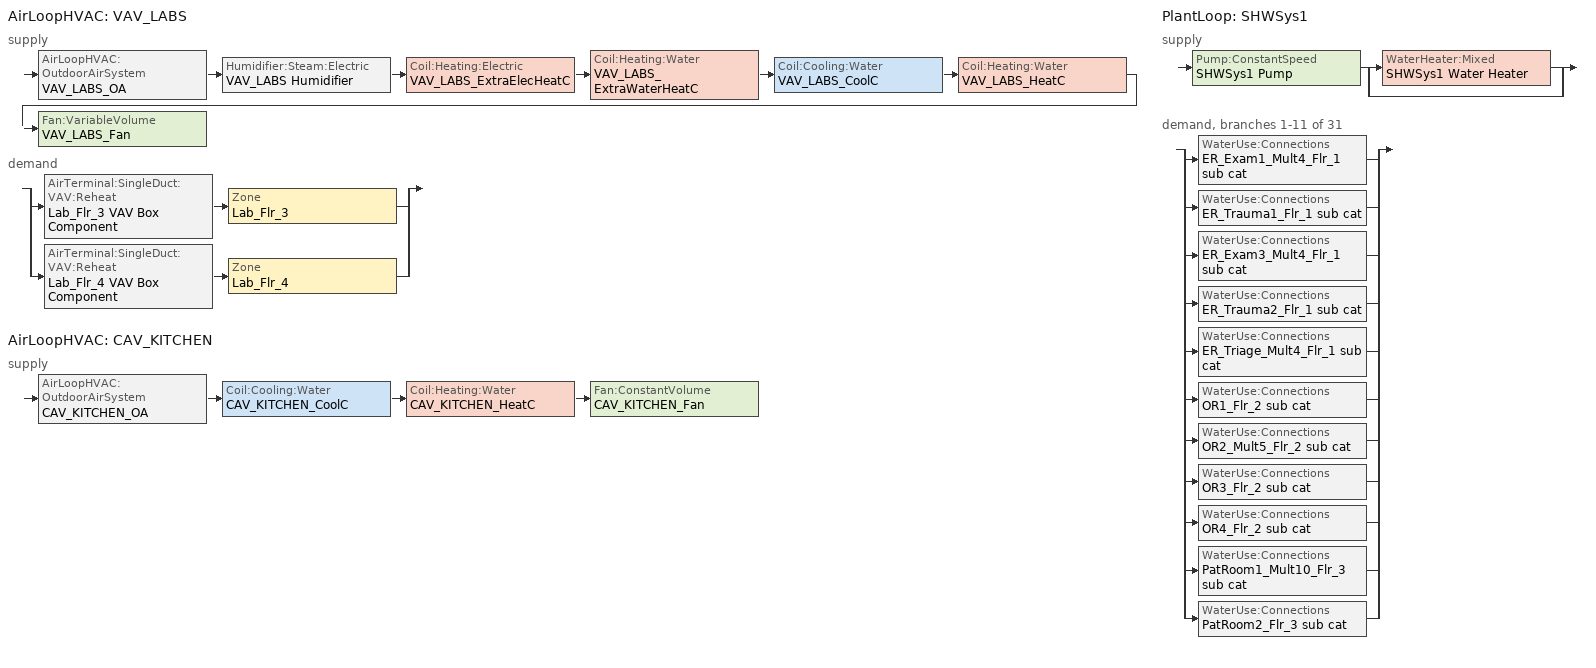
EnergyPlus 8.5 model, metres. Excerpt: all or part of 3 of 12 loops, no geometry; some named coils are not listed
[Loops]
AirLoopHVAC 'VAV_LABS'
 supply: AirLoopHVAC:OutdoorAirSystem 'VAV_LABS_OA' > Humidifier:Steam:Electric 'VAV_LABS Humidifier' > Coil:Heating:Electric 'VAV_LABS_ExtraElecHeatC' > Coil:Heating:Water 'VAV_LABS_ExtraWaterHeatC' > Coil:Cooling:Water 'VAV_LABS_CoolC' > Coil:Heating:Water 'VAV_LABS_HeatC' > Fan:VariableVolume 'VAV_LABS_Fan'
 demand: split
  | AirTerminal:SingleDuct:VAV:Reheat 'Lab_Flr_3 VAV Box Component' > Zone 'Lab_Flr_3'
  | AirTerminal:SingleDuct:VAV:Reheat 'Lab_Flr_4 VAV Box Component' > Zone 'Lab_Flr_4'
AirLoopHVAC 'CAV_KITCHEN'
 supply: AirLoopHVAC:OutdoorAirSystem 'CAV_KITCHEN_OA' > Coil:Cooling:Water 'CAV_KITCHEN_CoolC' > Coil:Heating:Water 'CAV_KITCHEN_HeatC' > Fan:ConstantVolume 'CAV_KITCHEN_Fan'
PlantLoop 'SHWSys1'
 supply: Pump:ConstantSpeed 'SHWSys1 Pump' > split
  | WaterHeater:Mixed 'SHWSys1 Water Heater'
  | bypass
 demand, branches 1-11 of 31: split
  | WaterUse:Connections 'ER_Exam1_Mult4_Flr_1 sub cat'
  | WaterUse:Connections 'ER_Trauma1_Flr_1 sub cat'
  | WaterUse:Connections 'ER_Exam3_Mult4_Flr_1 sub cat'
  | WaterUse:Connections 'ER_Trauma2_Flr_1 sub cat'
  | WaterUse:Connections 'ER_Triage_Mult4_Flr_1 sub cat'
  | WaterUse:Connections 'OR1_Flr_2 sub cat'
  | WaterUse:Connections 'OR2_Mult5_Flr_2 sub cat'
  | WaterUse:Connections 'OR3_Flr_2 sub cat'
  | WaterUse:Connections 'OR4_Flr_2 sub cat'
  | WaterUse:Connections 'PatRoom1_Mult10_Flr_3 sub cat'
  | WaterUse:Connections 'PatRoom2_Flr_3 sub cat'
[DesignSpecification:OutdoorAir] Outdoor Air Method=Flow/Area; Outdoor Air Flow per Zone Floor Area {m3/s-m2}=0.000507968; Outdoor Air Flow per Zone {m3/s}=0
SZ DSOA Lab_Flr_3; SZ DSOA Lab_Flr_4
[Sizing:Zone] Zone Cooling Design Supply Air Temperature Input Method=SupplyAirTemperature; Zone Cooling Design Supply Air Temperature {C}=12.8; Zone Heating Design Supply Air Temperature Input Method=SupplyAirTemperature; Zone Heating Design Supply Air Temperature {C}=40; Zone Cooling Design Supply Air Humidity Ratio {kgWater/kgDryAir}=0.0085; Zone Heating Design Supply Air Humidity Ratio {kgWater/kgDryAir}=0.008; Zone Heating Sizing Factor=0; Zone Cooling Sizing Factor=0; Cooling Design Air Flow Method=DesignDay; Cooling Design Air Flow Rate {m3/s}=0; Cooling Minimum Air Flow {m3/s}=0; Cooling Minimum Air Flow Fraction=0; Heating Design Air Flow Method=DesignDay; Heating Design Air Flow Rate {m3/s}=0
Name | Design Specification Outdoor Air Object
Lab_Flr_3 | SZ DSOA Lab_Flr_3
Lab_Flr_4 | SZ DSOA Lab_Flr_4
[Sizing:System] Type of Load to Size On=Sensible; Central Heating Maximum System Air Flow Ratio=1; Preheat Design Temperature {C}=7; Preheat Design Humidity Ratio {kgWater/kgDryAir}=0.008; Precool Design Temperature {C}=12.8; Precool Design Humidity Ratio {kgWater/kgDryAir}=0.008; Central Cooling Design Supply Air Temperature {C}=12.8; Central Heating Design Supply Air Temperature {C}=12.8; Type of Zone Sum to Use=NonCoincident; 100% Outdoor Air in Cooling=No; 100% Outdoor Air in Heating=No; Central Cooling Design Supply Air Humidity Ratio {kgWater/kgDryAir}=0.0085; Central Heating Design Supply Air Humidity Ratio {kgWater/kgDryAir}=0.008; Cooling Supply Air Flow Rate Method=DesignDay; Cooling Supply Air Flow Rate {m3/s}=0; Heating Supply Air Flow Rate Method=DesignDay; Heating Supply Air Flow Rate {m3/s}=0; System Outdoor Air Method=ZoneSum
Name | Design Outdoor Air Flow Rate {m3/s}
VAV_LABS | AUTOSIZE
CAV_KITCHEN | 3.77558
[Sizing:Plant]
SHWSys1: Loop Type=Heating; Design Loop Exit Temperature {C}=60; Loop Design Temperature Difference {deltaC}=5
[ZoneControl:Thermostat] Control Type Schedule=Dual Zone Control Type Sched
Name | Zone or ZoneList | Control 1
Lab_Flr_3 Thermostat | Lab_Flr_3 | Lab_Flr_3 DualSPSched
Lab_Flr_4 Thermostat | Lab_Flr_4 | Lab_Flr_4 DualSPSched
[ThermostatSetpoint:DualSetpoint] Heating Setpoint Temperature Schedule=HTGSETP_SCH; Cooling Setpoint Temperature Schedule=CLGSETP_SCH
Lab_Flr_3 DualSPSched; Lab_Flr_4 DualSPSched
[AirTerminal:SingleDuct:VAV:Reheat] Availability Schedule=ALWAYS_ON; Maximum Air Flow Rate {m3/s}=AUTOSIZE; Zone Minimum Air Flow Input Method=Constant; Constant Minimum Air Flow Fraction=1; Maximum Hot Water or Steam Flow Rate {m3/s}=AUTOSIZE; Minimum Hot Water or Steam Flow Rate {m3/s}=0; Convergence Tolerance=0.001; Damper Heating Action=normal; Maximum Flow Fraction During Reheat=0.5; Maximum Reheat Air Temperature {C}=40
Name | Reheat Coil
Lab_Flr_3 VAV Box Component | Lab_Flr_3 VAV Box Reheat Coil
Lab_Flr_4 VAV Box Component | Lab_Flr_4 VAV Box Reheat Coil
[Zone equipment]
Lab_Flr_3: Lab_Flr_3 VAV Box Component
Lab_Flr_4: Lab_Flr_4 VAV Box Component
[Fan:ConstantVolume]
CAV_KITCHEN_Fan: Availability Schedule=HVACOperationSchd; Fan Total Efficiency=0.6045; Pressure Rise {Pa}=1018.41; Maximum Flow Rate {m3/s}=AUTOSIZE; Motor Efficiency=0.93; Motor In Airstream Fraction=1
[Fan:VariableVolume]
VAV_LABS_Fan: Availability Schedule=HVACOperationSchd; Fan Total Efficiency=0.58175; Pressure Rise {Pa}=1573.68; Maximum Flow Rate {m3/s}=AUTOSIZE; Fan Power Minimum Flow Rate Input Method=Fraction; Fan Power Minimum Flow Fraction=0.25; Motor Efficiency=0.895; Motor In Airstream Fraction=1; Fan Power Coefficient 1=0.189848; Fan Power Coefficient 2=0.31447; Fan Power Coefficient 3=0.495682; Fan Power Coefficient 4=0; Fan Power Coefficient 5=0
[Coil:Cooling:Water] Availability Schedule=ALWAYS_ON; Design Water Flow Rate {m3/s}=AUTOSIZE; Design Air Flow Rate {m3/s}=AUTOSIZE; Design Inlet Water Temperature {C}=AUTOSIZE; Design Inlet Air Temperature {C}=AUTOSIZE; Design Outlet Air Temperature {C}=AUTOSIZE; Design Inlet Air Humidity Ratio {kgWater/kgDryAir}=AUTOSIZE; Design Outlet Air Humidity Ratio {kgWater/kgDryAir}=AUTOSIZE; Type of Analysis=SimpleAnalysis; Heat Exchanger Configuration=CrossFlow
VAV_LABS_CoolC; CAV_KITCHEN_CoolC
[Coil:Heating:Water] Rated Inlet Water Temperature {C}=82.2; Rated Outlet Water Temperature {C}=71.1
Name | Availability Schedule | Performance Input Method | Rated Capacity {W} | Rated Inlet Air Temperature {C} | Rated Outlet Air Temperature {C} | Rated Ratio for Air and Water Convection | U-Factor Times Area Value {W/K} | Maximum Water Flow Rate {m3/s}
VAV_LABS_ExtraWaterHeatC | Labs_ExtraWaterHeatC_Sch | NominalCapacity | autosize | 16.6 | 32.2 | 0.5
VAV_LABS_HeatC; CAV_KITCHEN_HeatC | ALWAYS_ON | UFactorTimesAreaAndDesignWaterFlowRate | AUTOSIZE | 12.8 | 40 |  | AUTOSIZE | AUTOSIZE
[Coil:Heating:Electric]
VAV_LABS_ExtraElecHeatC: Availability Schedule=Labs_ExtraElecHeatC_Sch; Efficiency=1; Nominal Capacity {W}=10000000
[Humidifier:Steam:Electric]
VAV_LABS Humidifier: Availability Schedule=ALWAYS_ON; Rated Capacity {m3/s}=3.72E-5; Rated Power {W}=100000; Rated Fan Power {W}=0; Standby Power {W}=0
[Controller:WaterCoil] Actuator Variable=Flow; Maximum Actuated Flow {m3/s}=AUTOSIZE; Minimum Actuated Flow {m3/s}=0
Name | Control Variable | Action | Controller Convergence Tolerance {deltaC}
VAV_LABS_ExtraWaterHeatC_Controller; VAV_LABS_HeatC_Controller; CAV_KITCHEN_HeatC_Controller | Temperature | Normal | 0.0001
VAV_LABS_CoolC_Controller | TemperatureAndHumidityRatio | Reverse
CAV_KITCHEN_CoolC_Controller | Temperature | Reverse
[Controller:OutdoorAir] Minimum Outdoor Air Flow Rate {m3/s}=AUTOSIZE; Maximum Outdoor Air Flow Rate {m3/s}=AUTOSIZE; Economizer Control Action Type=ModulateFlow; Lockout Type=NoLockout; Minimum Limit Type=FixedMinimum
Name | Economizer Control Type | Minimum Outdoor Air Schedule | Minimum Fraction of Outdoor Air Schedule | Economizer Maximum Limit Dry-Bulb Temperature {C}
VAV_LABS_OA_Controller | NoEconomizer | MinOA_Sched | VAV_LABS_OAminOAFracSchedule
CAV_KITCHEN_OA_Controller | DifferentialDryBulb | Kitchen_Exhaust_SCH |  | 12.7778
[AirLoopHVAC] Design Supply Air Flow Rate {m3/s}=AUTOSIZE
VAV_LABS; CAV_KITCHEN
[Pump:ConstantSpeed]
SHWSys1 Pump: Design Flow Rate {m3/s}=autosize; Design Pump Head {Pa}=29891; Design Power Consumption {W}=AUTOSIZE; Motor Efficiency=0.3; Fraction of Motor Inefficiencies to Fluid Stream=0; Pump Control Type=Intermittent
[WaterHeater:Mixed]
SHWSys1 Water Heater: Tank Volume {m3}=2.271247; Setpoint Temperature Schedule=SHWSys1 Water Heater Setpoint Temperature Schedule; Deadband Temperature Difference {deltaC}=2; Maximum Temperature Limit {C}=82.2222; Heater Control Type=Cycle; Heater Maximum Capacity {W}=175843; Heater Fuel Type=NATURALGAS; Heater Thermal Efficiency=0.802765; Off Cycle Parasitic Fuel Consumption Rate {W}=3193; Off Cycle Parasitic Fuel Type=NATURALGAS; Off Cycle Parasitic Heat Fraction to Tank=0.8; On Cycle Parasitic Fuel Consumption Rate {W}=3193; On Cycle Parasitic Fuel Type=NATURALGAS; Ambient Temperature Indicator=zone; Ambient Temperature Zone=Basement; Off Cycle Loss Coefficient to Ambient Temperature {W/K}=15.601; On Cycle Loss Coefficient to Ambient Temperature {W/K}=15.601; Use Side Effectiveness=1; Source Side Effectiveness=1; Use Side Design Flow Rate {m3/s}=AUTOSIZE; Source Side Design Flow Rate {m3/s}=AUTOSIZE; Indirect Water Heating Recovery Time {hr}=1.5
[PlantLoop]
SHWSys1: Fluid Type=WATER; Plant Equipment Operation Scheme=SHWSys1 Loop Operation Scheme List; Maximum Loop Temperature {C}=60; Minimum Loop Temperature {C}=10; Maximum Loop Flow Rate {m3/s}=AUTOSIZE; Minimum Loop Flow Rate {m3/s}=0; Plant Loop Volume {m3}=AUTOSIZE; Load Distribution Scheme=Optimal
[PlantEquipmentList]
SHWSys1 Equipment List: SHWSys1 Water Heater
[PlantEquipmentOperation:HeatingLoad]
SHWSys1 Operation Scheme: Load Range 1 Lower Limit {W}=0; Load Range 1 Upper Limit {W}=1000000000000000; Range 1 Equipment List=SHWSys1 Equipment List
[PlantEquipmentOperationSchemes]
SHWSys1 Loop Operation Scheme List: Control Scheme 1=SHWSys1 Operation Scheme; Control Scheme 1 Schedule=PlantOnSched
[EnergyManagementSystem:Sensor]
Name | Output:Variable or Output:Meter Index Key | Output:Variable or Output:Meter
LABS_Humidifier_Status | VAV_LABS Humidifier | Humidifier Water Volume Flow Rate
LABS_HeatC_Status | VAV_LABS_HeatC | Heating Coil Heating Rate
LABS_AfterHumidifier_Temp | VAV_LABS Humidifier-VAV_LABS_ExtraElecHeatCNode | System Node Temperature
LABS_AfterElecHeatC_Temp | VAV_LABS EXTRAELECHEATC-VAV_LABS_EXTRAWATERHEATCNODE | System Node Temperature
[EnergyManagementSystem:Actuator] Actuated Component Type=System Node Setpoint; Actuated Component Control Type=Temperature Setpoint
Name | Actuated Component Unique
LABS_ExtraElecHeatC_SP | VAV_LABS EXTRAELECHEATC-VAV_LABS_EXTRAWATERHEATCNODE
LABS_ExtraWaterHeatC_SP | VAV_LABS ExtraWaterHeatC-VAV_LABS_CoolCNode
[EnergyManagementSystem:InternalVariable]
LABS_FanDesignMass: Internal Data Index Key=VAV_LABS_Fan; Internal Data Type=Fan Maximum Mass Flow Rate
[SetpointManager:Scheduled] Control Variable=Temperature
Name | Schedule | Setpoint Node or NodeList
SHWSys1 Loop Setpoint Manager | SHWSys1-Loop-Temp-Schedule | SHWSys1 Supply Outlet Node
CAV_KITCHEN SAT setpoint | Kitchen_SAT_SCH | CAV_KITCHEN Supply Equipment Outlet Node
[SetpointManager:SingleZone:Humidity:Minimum]
VAV_LABS Humidifier HUMRAT setpoint: Setpoint Node or NodeList=VAV_LABS Humidifier-VAV_LABS_ExtraElecHeatCNode
[SetpointManager:SingleZone:Humidity:Maximum]
VAV_LABS_CoolC HUMRAT setpoint: Setpoint Node or NodeList=VAV_LABS_CoolC-VAV_LABS_HeatCNode
[SetpointManager:MixedAir] Control Variable=Temperature
Name | Setpoint Node or NodeList
VAV_LABS_ExtraElecHeatC Air Temp Manager | VAV_LABS ExtraElecHeatC-VAV_LABS_ExtraWaterHeatCNode
VAV_LABS_ExtraWaterHeatC Air Temp Manager | VAV_LABS ExtraWaterHeatC-VAV_LABS_CoolCNode
VAV_LABS_CoolC SAT Manager | VAV_LABS_CoolC-VAV_LABS_HeatCNode
VAV_LABS_OAMixed Air Temp Manager | VAV_LABS_OA-VAV_LABS HumidifierNode
CAV_KITCHEN_CoolC SAT Manager | CAV_KITCHEN_CoolC-CAV_KITCHEN_HeatCNode
CAV_KITCHEN_HeatC SAT Manager | CAV_KITCHEN_HeatC-CAV_KITCHEN_FanNode
CAV_KITCHEN_OAMixed Air Temp Manager | CAV_KITCHEN_OA-CAV_KITCHEN_CoolCNode
[WaterUse:Equipment]
Name | Peak Flow Rate {m3/s} | Flow Rate Fraction Schedule | Target Temperature Schedule | Hot Water Supply Temperature Schedule | Zone | Sensible Fraction Schedule | Latent Fraction Schedule
ER_Exam1_Mult4_Flr_1 sub cat | 1.05556e-06 | BLDG_SWH_EXTD_SCH | ER_Exam1_Mult4_Flr_1 sub cat Temp Sched | ER_Exam1_Mult4_Flr_1 sub catHot Supply Temp Sched | ER_Exam1_Mult4_Flr_1 | ER_Exam1_Mult4_Flr_1 sub cat Sensible fract sched | ER_Exam1_Mult4_Flr_1 sub cat Latent fract sched
ER_Trauma1_Flr_1 sub cat | 1.05556e-06 | BLDG_SWH_EXTD_SCH | ER_Trauma1_Flr_1 sub cat Temp Sched | ER_Trauma1_Flr_1 sub catHot Supply Temp Sched | ER_Trauma1_Flr_1 | ER_Trauma1_Flr_1 sub cat Sensible fract sched | ER_Trauma1_Flr_1 sub cat Latent fract sched
ER_Exam3_Mult4_Flr_1 sub cat | 1.05556e-06 | BLDG_SWH_EXTD_SCH | ER_Exam3_Mult4_Flr_1 sub cat Temp Sched | ER_Exam3_Mult4_Flr_1 sub catHot Supply Temp Sched | ER_Exam3_Mult4_Flr_1 | ER_Exam3_Mult4_Flr_1 sub cat Sensible fract sched | ER_Exam3_Mult4_Flr_1 sub cat Latent fract sched
ER_Trauma2_Flr_1 sub cat | 1.05556e-06 | BLDG_SWH_EXTD_SCH | ER_Trauma2_Flr_1 sub cat Temp Sched | ER_Trauma2_Flr_1 sub catHot Supply Temp Sched | ER_Trauma2_Flr_1 | ER_Trauma2_Flr_1 sub cat Sensible fract sched | ER_Trauma2_Flr_1 sub cat Latent fract sched
ER_Triage_Mult4_Flr_1 sub cat | 1.05556e-06 | BLDG_SWH_EXTD_SCH | ER_Triage_Mult4_Flr_1 sub cat Temp Sched | ER_Triage_Mult4_Flr_1 sub catHot Supply Temp Sched | ER_Triage_Mult4_Flr_1 | ER_Triage_Mult4_Flr_1 sub cat Sensible fract sched | ER_Triage_Mult4_Flr_1 sub cat Latent fract sched
OR1_Flr_2 sub cat | 2.11111e-06 | BLDG_SWH_SCH | OR1_Flr_2 sub cat Temp Sched | OR1_Flr_2 sub catHot Supply Temp Sched | OR1_Flr_2 | OR1_Flr_2 sub cat Sensible fract sched | OR1_Flr_2 sub cat Latent fract sched
OR2_Mult5_Flr_2 sub cat | 2.11111e-06 | BLDG_SWH_SCH | OR2_Mult5_Flr_2 sub cat Temp Sched | OR2_Mult5_Flr_2 sub catHot Supply Temp Sched | OR2_Mult5_Flr_2 | OR2_Mult5_Flr_2 sub cat Sensible fract sched | OR2_Mult5_Flr_2 sub cat Latent fract sched
OR3_Flr_2 sub cat | 2.11111e-06 | BLDG_SWH_SCH | OR3_Flr_2 sub cat Temp Sched | OR3_Flr_2 sub catHot Supply Temp Sched | OR3_Flr_2 | OR3_Flr_2 sub cat Sensible fract sched | OR3_Flr_2 sub cat Latent fract sched
OR4_Flr_2 sub cat | 6.30556e-06 | BLDG_SWH_SCH | OR4_Flr_2 sub cat Temp Sched | OR4_Flr_2 sub catHot Supply Temp Sched | OR4_Flr_2 | OR4_Flr_2 sub cat Sensible fract sched | OR4_Flr_2 sub cat Latent fract sched
PatRoom1_Mult10_Flr_3 sub cat | 1.05556e-06 | BLDG_SWH_EXTD_SCH | PatRoom1_Mult10_Flr_3 sub cat Temp Sched | PatRoom1_Mult10_Flr_3 sub catHot Supply Temp Sched | PatRoom1_Mult10_Flr_3 | PatRoom1_Mult10_Flr_3 sub cat Sensible fract sched | PatRoom1_Mult10_Flr_3 sub cat Latent fract sched
PatRoom2_Flr_3 sub cat | 1.05556e-06 | BLDG_SWH_EXTD_SCH | PatRoom2_Flr_3 sub cat Temp Sched | PatRoom2_Flr_3 sub catHot Supply Temp Sched | PatRoom2_Flr_3 | PatRoom2_Flr_3 sub cat Sensible fract sched | PatRoom2_Flr_3 sub cat Latent fract sched
[WaterUse:Connections]
Name | Water Use Equipment 1
ER_Exam1_Mult4_Flr_1 sub cat | ER_Exam1_Mult4_Flr_1 sub cat
ER_Trauma1_Flr_1 sub cat | ER_Trauma1_Flr_1 sub cat
ER_Exam3_Mult4_Flr_1 sub cat | ER_Exam3_Mult4_Flr_1 sub cat
ER_Trauma2_Flr_1 sub cat | ER_Trauma2_Flr_1 sub cat
ER_Triage_Mult4_Flr_1 sub cat | ER_Triage_Mult4_Flr_1 sub cat
OR1_Flr_2 sub cat | OR1_Flr_2 sub cat
OR2_Mult5_Flr_2 sub cat | OR2_Mult5_Flr_2 sub cat
OR3_Flr_2 sub cat | OR3_Flr_2 sub cat
OR4_Flr_2 sub cat | OR4_Flr_2 sub cat
PatRoom1_Mult10_Flr_3 sub cat | PatRoom1_Mult10_Flr_3 sub cat
PatRoom2_Flr_3 sub cat | PatRoom2_Flr_3 sub cat
[Schedule:Compact]
Labs_ExtraElecHeatC_Sch; Labs_ExtraWaterHeatC_Sch; ALWAYS_ON; HVACOperationSchd; PlantOnSched; MinOA_Sched; VAV_LABS_OAminOAFracSchedule: Through: 12/31, For: AllDays, Until: 24:00, 1
BLDG_SWH_SCH: Through: 12/31, For: Weekdays SummerDesignDay, Until: 07:00, 0, Until: 08:00, 0.17, Until: 09:00, 0.58, Until: 10:00, 0.66, Until: 11:00, 0.78, Until: 12:00, 0.82, Until: 13:00, 0.71, Until: 14:00, 0.82, Until: 15:00, 0.78, Until: 16:00, 0.74, Until: 17:00, 0.63, Until: 18:00, 0.41, Until: 21:00, 0.18, Until: 22:00, 0.1, Until: 24:00, 0, For: Saturday WinterDesignDay, Until: 07:00, 0, Until: 08:00, 0.01, Until: 09:00, 0.2, Until: 10:00, 0.28, Until: 12:00, 0.3, Until: 14:00, 0.24, Until: 17:00, 0.23, Until: 19:00, 0.1, Until: 24:00, 0, For: Sunday Holidays AllOtherDays, Until: 08:00, 0, Until: 16:00, 0.01, Until: 24:00, 0
BLDG_SWH_EXTD_SCH: Through: 12/31, For: Weekdays SummerDesignDay, Until: 07:00, 0.3, Until: 08:00, 0.5, Until: 09:00, 0.58, Until: 10:00, 0.66, Until: 11:00, 0.78, Until: 12:00, 0.82, Until: 13:00, 0.71, Until: 14:00, 0.82, Until: 15:00, 0.78, Until: 16:00, 0.74, Until: 17:00, 0.63, Until: 18:00, 0.41, Until: 21:00, 0.35, Until: 24:00, 0.3, For: Saturday WinterDesignDay, Until: 08:00, 0.3, Until: 09:00, 0.4, Until: 10:00, 0.5, Until: 17:00, 0.6, Until: 18:00, 0.5, Until: 24:00, 0.3, For: Sunday Holidays AllOtherDays, Until: 08:00, 0.3, Until: 09:00, 0.4, Until: 10:00, 0.5, Until: 17:00, 0.6, Until: 18:00, 0.5, Until: 24:00, 0.3
HTGSETP_SCH: Through: 12/31, For: ALLDays, Until: 24:00, 21
CLGSETP_SCH: Through: 12/31, For: AllDays, Until: 24:00, 24
Dual Zone Control Type Sched: Through: 12/31, For: AllDays, Until: 24:00, 4
ER_Exam1_Mult4_Flr_1 sub cat Latent fract sched; ER_Trauma1_Flr_1 sub cat Latent fract sched; ER_Exam3_Mult4_Flr_1 sub cat Latent fract sched; ER_Trauma2_Flr_1 sub cat Latent fract sched; ER_Triage_Mult4_Flr_1 sub cat Latent fract sched; OR1_Flr_2 sub cat Latent fract sched; OR2_Mult5_Flr_2 sub cat Latent fract sched; OR3_Flr_2 sub cat Latent fract sched; OR4_Flr_2 sub cat Latent fract sched; PatRoom1_Mult10_Flr_3 sub cat Latent fract sched; PatRoom2_Flr_3 sub cat Latent fract sched: Through: 12/31, For: AllDays, Until: 24:00, 0.05
ER_Exam1_Mult4_Flr_1 sub cat Sensible fract sched; ER_Trauma1_Flr_1 sub cat Sensible fract sched; ER_Exam3_Mult4_Flr_1 sub cat Sensible fract sched; ER_Trauma2_Flr_1 sub cat Sensible fract sched; ER_Triage_Mult4_Flr_1 sub cat Sensible fract sched; OR1_Flr_2 sub cat Sensible fract sched; OR2_Mult5_Flr_2 sub cat Sensible fract sched; OR3_Flr_2 sub cat Sensible fract sched; OR4_Flr_2 sub cat Sensible fract sched; PatRoom1_Mult10_Flr_3 sub cat Sensible fract sched; PatRoom2_Flr_3 sub cat Sensible fract sched: Through: 12/31, For: AllDays, Until: 24:00, 0.2
ER_Exam1_Mult4_Flr_1 sub cat Temp Sched; ER_Trauma1_Flr_1 sub cat Temp Sched; ER_Exam3_Mult4_Flr_1 sub cat Temp Sched; ER_Trauma2_Flr_1 sub cat Temp Sched; ER_Triage_Mult4_Flr_1 sub cat Temp Sched; OR1_Flr_2 sub cat Temp Sched; OR2_Mult5_Flr_2 sub cat Temp Sched; OR3_Flr_2 sub cat Temp Sched; OR4_Flr_2 sub cat Temp Sched; PatRoom1_Mult10_Flr_3 sub cat Temp Sched; PatRoom2_Flr_3 sub cat Temp Sched; SHWSys1-Loop-Temp-Schedule; SHWSys1 Water Heater Setpoint Temperature Schedule: Through: 12/31, For: AllDays, Until: 24:00, 60
ER_Exam1_Mult4_Flr_1 sub catHot Supply Temp Sched; ER_Trauma1_Flr_1 sub catHot Supply Temp Sched; ER_Exam3_Mult4_Flr_1 sub catHot Supply Temp Sched; ER_Trauma2_Flr_1 sub catHot Supply Temp Sched; ER_Triage_Mult4_Flr_1 sub catHot Supply Temp Sched; OR1_Flr_2 sub catHot Supply Temp Sched; OR2_Mult5_Flr_2 sub catHot Supply Temp Sched; OR3_Flr_2 sub catHot Supply Temp Sched; OR4_Flr_2 sub catHot Supply Temp Sched; PatRoom1_Mult10_Flr_3 sub catHot Supply Temp Sched; PatRoom2_Flr_3 sub catHot Supply Temp Sched: Through: 12/31, For: AllDays, Until: 24:00, 55
Kitchen_Exhaust_SCH: Through: 12/31, For: AllDays, Until: 07:00, 0, Until: 24:00, 1
Kitchen_SAT_SCH: Through: 12/31, For: AllDays, Until: 24:00, 15.6
